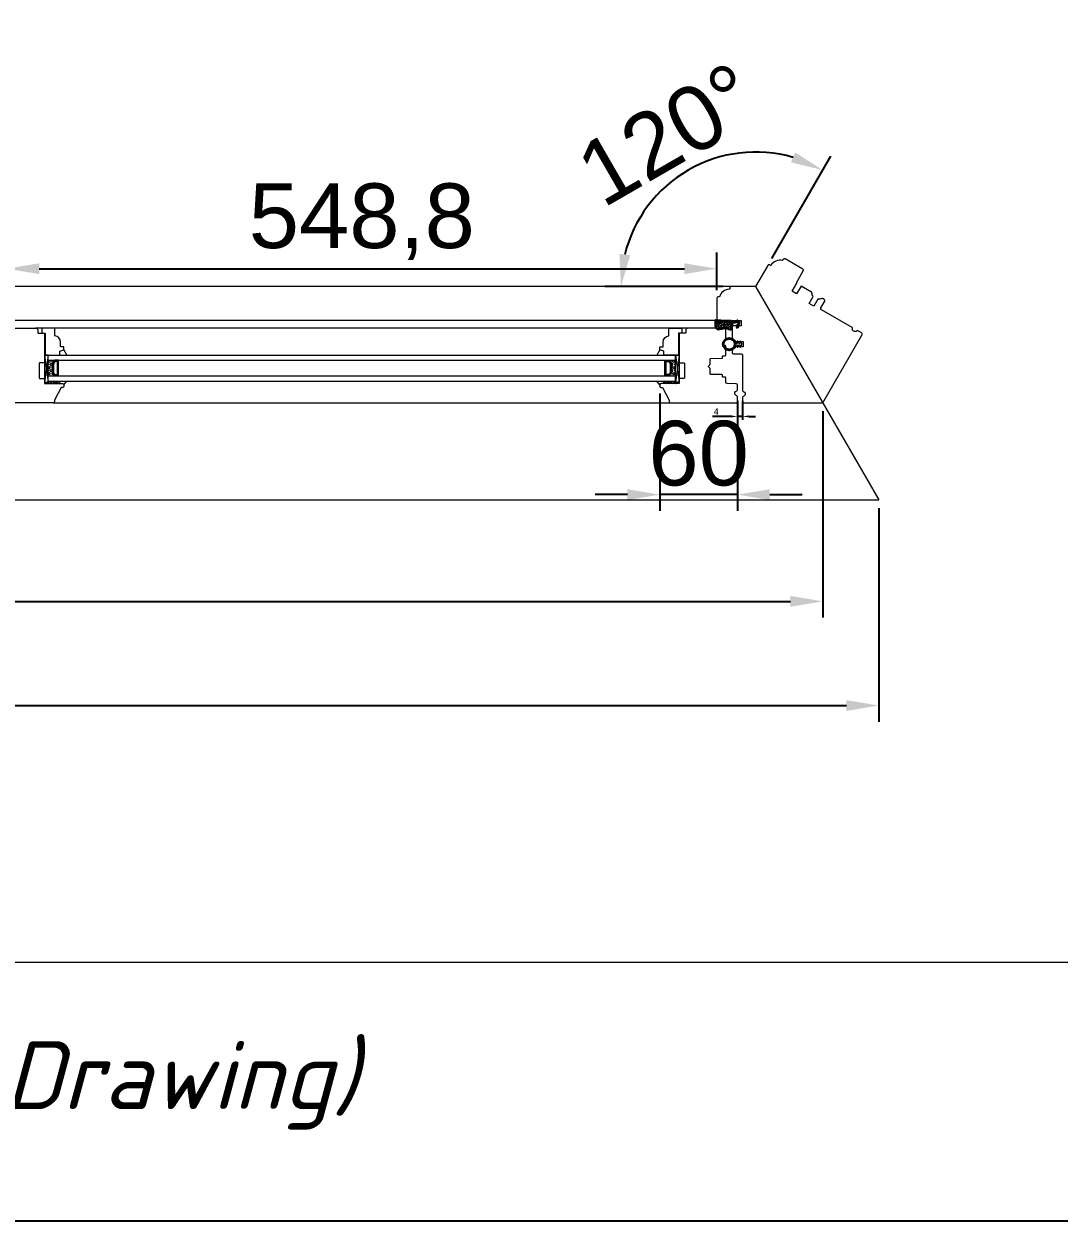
# Model space of a CAD drawing. Header units: millimetres. Extents: x 0 to 182016, y 11 to 3710.
# Drawn here: x 51668 to 52469, y 11 to 937 of the extents above; entities that cross this region are included whole.
import ezdxf

# ---------------------------------------------------------------- set-up
doc = ezdxf.new("R2010")
doc.units = ezdxf.units.MM
for name, color, linetype, lineweight in [('Matmenys', 10, 'Continuous', 20), ('OTHER', 251, 'Continuous', 13), ('Stakta', 7, 'Continuous', 25), ('Testinės profilio linijos', 7, 'Continuous', 5)]:
    doc.layers.add(name, color=color, linetype=linetype, lineweight=lineweight)
doc.layers.add('Stiklo paketas', color=7, linetype='Continuous')
doc.styles.add('ROMANS', font='stylu.ttf', dxfattribs={"oblique": 15})
doc.styles.get("Standard").update_dxf_attribs({"font": 'arial.ttf'})
doc.dimstyles.new('2', dxfattribs={"dimscale": 2, "dimtxt": 2.5, "dimasz": 2.5, "dimexe": 1.25, "dimexo": 0.625, "dimtad": 1, "dimtxsty": 'Standard', "dimcen": 2.5, "dimadec": 0, "dimazin": 0, "dimtfac": 1, "dimtmove": 0, "dimatfit": 3, "dimfxl": 1, "dimarcsym": 0})
doc.dimstyles.new('Padidinti matmenys', dxfattribs={"dimscale": 10, "dimtxt": 5, "dimasz": 2.5, "dimexe": 1.25, "dimexo": 0.625, "dimtad": 1, "dimdec": 1, "dimtxsty": 'Standard', "dimcen": 2.5, "dimadec": 0, "dimazin": 0, "dimtfac": 1, "dimtdec": 1, "dimtmove": 0, "dimatfit": 3, "dimfxl": 1, "dimarcsym": 0})

# ---------------------------------------------------------------- blocks, each defined once
blk = doc.blocks.new('*D1643')
at = {"color": 0, "lineweight": -2, "transparency": 16777216}
for p, q in [((49726, 637.36), (49726, 477.68)), ((52285.98, 637.36), (52285.98, 477.68)), ((49751, 490.18), (52260.98, 490.18))]:
    blk.add_line(p, q, dxfattribs=at)
at = {"color": 0, "transparency": 16777216}
for points in [[(49751, 494.35), (49751, 486.02), (49726, 490.18)], [(52260.98, 494.35), (52260.98, 486.02), (52285.98, 490.18)]]:
    blk.add_solid(points, dxfattribs=at)
at = {"layer": 'Defpoints', "color": 0, "transparency": 16777216}
for p in [(49726, 643.61), (52285.98, 643.61), (52285.98, 490.18)]:
    blk.add_point(p, dxfattribs=at)
at = {"color": 0, "lineweight": 5, "transparency": 16777216, "insert": (51005.99, 521.96), "char_height": 50, "attachment_point": 5}
blk.add_mtext('2560', dxfattribs=at)
blk = doc.blocks.new('*D1647')
at = {"color": 0, "lineweight": -2, "transparency": 16777216}
for p, q in [((49682.7, 562.36), (49682.7, 397.12)), ((52329.28, 562.36), (52329.28, 397.12)), ((49707.7, 409.62), (52304.28, 409.62))]:
    blk.add_line(p, q, dxfattribs=at)
at = {"color": 0, "transparency": 16777216}
for points in [[(49707.7, 413.78), (49707.7, 405.45), (49682.7, 409.62)], [(52304.28, 413.78), (52304.28, 405.45), (52329.28, 409.62)]]:
    blk.add_solid(points, dxfattribs=at)
at = {"layer": 'Defpoints', "color": 0, "transparency": 16777216}
for p in [(49682.7, 568.61), (52329.28, 568.61), (52329.28, 409.62)]:
    blk.add_point(p, dxfattribs=at)
at = {"color": 0, "lineweight": 5, "transparency": 16777216, "insert": (51005.99, 445.91), "char_height": 50, "attachment_point": 5}
blk.add_mtext('2646,6', dxfattribs=at)
blk = doc.blocks.new('*D1654')
at = {"color": 0, "lineweight": -2, "transparency": 16777216}
for p, q in [((51655.25, 730.85), (51655.25, 759.98)), ((52204.02, 730.85), (52204.02, 759.98)), ((51680.25, 747.48), (52179.02, 747.48))]:
    blk.add_line(p, q, dxfattribs=at)
at = {"color": 0, "transparency": 16777216}
for points in [[(51680.25, 751.65), (51680.25, 743.31), (51655.25, 747.48)], [(52179.02, 751.65), (52179.02, 743.31), (52204.02, 747.48)]]:
    blk.add_solid(points, dxfattribs=at)
at = {"layer": 'Defpoints', "color": 0, "transparency": 16777216}
for p in [(52204.02, 747.48), (51655.25, 724.6), (52204.02, 724.6)]:
    blk.add_point(p, dxfattribs=at)
at = {"color": 0, "lineweight": 5, "transparency": 16777216, "insert": (51929.63, 783.78), "char_height": 50, "attachment_point": 5}
blk.add_mtext('548,8', dxfattribs=at)
blk = doc.blocks.new('*D1655')
at = {"color": 0, "lineweight": -2, "transparency": 16777216}
for p, q in [((52160.02, 650.86), (52160.02, 560.22)), ((52220.02, 640.61), (52220.02, 560.22)), ((52135.02, 572.72), (52110.02, 572.72)), ((52220.02, 572.72), (52160.02, 572.72)), ((52245.02, 572.72), (52270.02, 572.72))]:
    blk.add_line(p, q, dxfattribs=at)
at = {"color": 0, "transparency": 16777216}
for points in [[(52135.02, 576.89), (52135.02, 568.56), (52160.02, 572.72)], [(52245.02, 576.89), (52245.02, 568.56), (52220.02, 572.72)]]:
    blk.add_solid(points, dxfattribs=at)
at = {"layer": 'Defpoints', "color": 0, "transparency": 16777216}
for p in [(52160.02, 657.11), (52220.02, 646.86), (52160.02, 572.72)]:
    blk.add_point(p, dxfattribs=at)
at = {"color": 0, "lineweight": 5, "transparency": 16777216, "insert": (52190.02, 604.5), "char_height": 50, "attachment_point": 5}
blk.add_mtext('60', dxfattribs=at)
blk = doc.blocks.new('*D1656')
at = {"layer": 'Defpoints', "color": 0, "transparency": 16777216}
for p in [(52220.02, 646.61), (52224.02, 646.61), (52220.02, 633.21)]:
    blk.add_point(p, dxfattribs=at)
at = {"layer": 'Matmenys', "color": 0, "lineweight": -2, "transparency": 16777216}
for p, q in [((52220.02, 645.36), (52220.02, 630.71)), ((52224.02, 645.36), (52224.02, 630.71)), ((52215.02, 633.21), (52200.62, 633.21)), ((52224.02, 633.21), (52220.02, 633.21)), ((52229.02, 633.21), (52234.02, 633.21))]:
    blk.add_line(p, q, dxfattribs=at)
at = {"layer": 'Matmenys', "color": 0, "transparency": 16777216}
for points in [[(52215.02, 634.05), (52215.02, 632.38), (52220.02, 633.21)], [(52229.02, 634.05), (52229.02, 632.38), (52224.02, 633.21)]]:
    blk.add_solid(points, dxfattribs=at)
at = {"layer": 'Matmenys', "color": 0, "lineweight": 5, "transparency": 16777216, "insert": (52203.6, 636.96), "char_height": 5, "attachment_point": 5}
blk.add_mtext('4', dxfattribs=at)
blk = doc.blocks.new('*D2066')
at = {"color": 0, "lineweight": -2, "ltscale": 0.1, "transparency": 16777216}
for p, q in [((52246.64, 755.47), (52292.3, 834.56)), ((52208.77, 733.61), (52117.45, 733.61))]:
    blk.add_line(p, q, dxfattribs=at)
blk.add_arc((52234.02, 733.61), 104.07, 73.79705, 166.20295, dxfattribs=at)
at = {"color": 0, "ltscale": 0.1, "transparency": 16777216}
for points in [[(52264.69, 837.38), (52261.42, 829.71), (52286.05, 823.73)], [(52137.09, 757.93), (52128.81, 758.93), (52129.95, 733.61)]]:
    blk.add_solid(points, dxfattribs=at)
at = {"layer": 'Defpoints', "color": 0, "ltscale": 0.1, "transparency": 16777216}
for p in [(52215.94, 836.1), (52243.52, 750.06), (52215.02, 733.61), (52234.02, 733.61), (52234.02, 733.61)]:
    blk.add_point(p, dxfattribs=at)
at = {"color": 0, "ltscale": 0.1, "transparency": 16777216, "insert": (52166.09, 851.26), "char_height": 50, "attachment_point": 5, "rotation": 30}
blk.add_mtext('120°', dxfattribs=at)

msp = doc.modelspace()

# ---------------------------------------------------------------- hatches: boundary and pattern name
at = {"lineweight": 0}
h = msp.add_hatch(dxfattribs=at)
h.set_pattern_fill('HEX', color=256, scale=0.25, angle=90, style=0)
h.set_pattern_definition([(90, (33497.2379, -12242.8024), (1.374815, -4e-16), [0.79375, -1.5875]), (330, (33497.2379, -12242.8024), (-0.6874075, -1.190624716), [0.79375, -1.5875]), (30, (33497.2379, -12242.0086), (0.6874075, -1.190624716), [0.79375, -1.5875])])
h.paths.add_polyline_path([(51687.2524988, 664.6059121), (51692.2524988, 664.6059121), (51690.2524988, 666.6059121), (51690.2524988, 674.6059121), (51692.2524988, 676.6059121), (51687.2524988, 676.6066212)])
h = msp.add_hatch(dxfattribs=at)
h.set_pattern_fill('JIS_WOOD', color=256, angle=90, style=0)
h.set_pattern_definition([(45, (33497.2379, -12242.8024), (0.5, -0.5), [])])
h.paths.add_polyline_path([(51690.2524988, 674.6059121), (51690.2524988, 666.6059121), (51692.2524988, 664.6059121), (51695.2524988, 664.6059121), (51695.2702322, 676.6424947), (51692.2524988, 676.6059121)])
h.paths.add_polyline_path([(51691.2524988, 667.0201257), (51691.2524988, 674.1916986), (51692.6667124, 675.6059121), (51694.2524988, 675.6059121), (51694.2524988, 665.6059121), (51692.6667124, 665.6059121)], flags=16)
h = msp.add_hatch(dxfattribs=at)
h.set_pattern_fill('JIS_WOOD', color=256, angle=90, style=0)
h.set_pattern_definition([(45, (30779.39624, -12242.8024), (0.5, -0.5), [])])
h.paths.add_polyline_path([(52169.0163956, 674.6059121), (52169.0163956, 666.6059121), (52167.0163956, 664.6059121), (52164.0163956, 664.6059121), (52163.9986622, 676.6424947), (52167.0163956, 676.6059121)])
h.paths.add_polyline_path([(52168.0163956, 667.0201257), (52168.0163956, 674.1916986), (52166.602182, 675.6059121), (52165.0163956, 675.6059121), (52165.0163956, 665.6059121), (52166.602182, 665.6059121)], flags=16)
h = msp.add_hatch(dxfattribs=at)
h.set_pattern_fill('HEX', color=256, scale=0.25, angle=90, style=0)
h.set_pattern_definition([(90, (30779.3962, -12242.8024), (1.374815, -4e-16), [0.79375, -1.5875]), (330, (30779.3962, -12242.8024), (-0.6874075, -1.190624716), [0.79375, -1.5875]), (30, (30779.3962, -12242.0086), (0.6874075, -1.190624716), [0.79375, -1.5875])])
h.paths.add_polyline_path([(52172.0163956, 664.6059121), (52167.0163956, 664.6059121), (52169.0163956, 666.6059121), (52169.0163956, 674.6059121), (52167.0163956, 676.6059121), (52172.0163956, 676.6066212)])
at = {"lineweight": 0, "ltscale": 0.5}
h = msp.add_hatch(dxfattribs=at)
h.set_pattern_fill('ANSI37', color=256, scale=0.5, angle=90, style=0)
h.set_pattern_definition([(135, (51841.009, 658.6066), (-1.122532, -1.122532), []), (225, (51841.009, 658.6066), (1.122532, -1.122532), [])])
h.paths.add_polyline_path([(51696.2524988, 660.6066212), (51687.2524988, 660.6066212), (51687.2524988, 658.6066212), (51696.2524988, 658.6066212)])
h = msp.add_hatch(dxfattribs=at)
h.set_pattern_fill('ANSI37', color=256, scale=0.5, angle=90, style=0)
h.set_pattern_definition([(135, (49123.1673, 658.6066), (-1.122532, -1.122532), []), (225, (49123.1673, 658.6066), (1.122532, -1.122532), [])])
h.paths.add_polyline_path([(52163.0163956, 660.6066212), (52172.0163956, 660.6066212), (52172.0163956, 658.6066212), (52163.0163956, 658.6066212)])
at = {"layer": 'Matmenys'}
h = msp.add_hatch(dxfattribs=at)
h.set_pattern_fill('ANSI37', color=252, scale=0.5, angle=-93.5893456117, style=0)
h.set_pattern_definition([(311.4106544, (45997.1301, -271486.5799), (1.190606082, 1.0500540025), []), (41.4106544, (45997.1301, -271486.5799), (-1.0500540025, 1.190606082), [])])
edge = h.paths.add_edge_path()
edge.add_arc((52205.9305474, 706.726351), 0.1, 86.4106543883, 176.4106543883)
edge.add_line((52205.8307436, 706.7326115), (52205.7336604, 705.1849258))
edge.add_arc((52205.4841508, 705.200577), 0.25, 176.4106543883, 356.4106543883, ccw=False)
edge.add_line((52205.2346412, 705.2162282), (52205.3630268, 707.2629332))
edge.add_arc((52205.4628307, 707.2566727), 0.1, 86.410654381, 176.4106543883, ccw=False)
edge.add_line((52205.4690912, 707.3564765), (52205.4738361, 707.4321195))
edge.add_line((52205.4738361, 707.4321195), (52203.4920352, 707.5564339))
edge.add_spline(control_points=[(52203.4920352, 707.5564339), (52203.4128767, 707.5446315), (52203.3428851, 707.533456), (52203.2591343, 707.5116621), (52203.23557, 707.5022763), (52203.2116869, 707.4895814), (52203.2036273, 707.4833321), (52203.1791395, 707.4577433), (52203.1602466, 707.4285063), (52203.1265433, 707.3241865), (52203.1134213, 707.2512543), (52203.0937192, 706.9982713), (52203.1042175, 706.7844372), (52203.1235457, 706.3419587), (52203.128021, 706.1226299), (52203.1290972, 705.702739), (52203.1260652, 705.4996528), (52203.1133548, 704.9094455), (52203.1001783, 704.5413954), (52203.10044, 703.7882139), (52203.1189364, 703.4114641), (52203.2221227, 702.8183596), (52203.2820167, 702.5907887), (52203.4350524, 702.1936875), (52203.5178018, 702.0218998), (52203.7218019, 701.6807321), (52203.8419167, 701.5145294), (52204.1093618, 701.2233697), (52204.2570355, 701.0997897), (52204.5382201, 700.9400709), (52204.6735163, 700.892517), (52204.9748151, 700.832912), (52205.1384151, 700.8222087), (52205.7230119, 700.8359526), (52206.1869275, 700.9307068), (52207.0794236, 701.1024491), (52207.5065039, 701.1861437), (52208.5848525, 701.39733), (52209.2429031, 701.531064), (52210.236005, 701.65599), (52210.5396061, 701.6864839), (52211.1616498, 701.7108193), (52211.4775538, 701.7032786), (52212.026762, 701.6183943), (52212.2628455, 701.5570556), (52212.6634969, 701.3845953), (52212.8221294, 701.2897468), (52213.1207882, 701.1054785), (52213.2622454, 701.0156209), (52213.5640283, 700.8595379), (52213.729081, 700.7895677), (52214.0942027, 700.6698365), (52214.2951528, 700.626834), (52214.6345695, 700.6029353), (52214.7765549, 700.6161411), (52214.9717756, 700.6761803), (52215.0371034, 700.7129205), (52215.1638268, 700.8214696), (52215.2230046, 700.8935358), (52215.3800822, 701.1576234), (52215.4615818, 701.3987316), (52215.5781991, 701.9491426), (52215.6147306, 702.2573377), (52215.6680021, 702.8535555), (52215.6872246, 703.1411065), (52215.730584, 703.6715964), (52215.7527202, 703.9198548), (52215.7889346, 704.3246571), (52215.803021, 704.4820605), (52215.8311431, 704.8059928), (52215.8461791, 704.9843101), (52215.9144641, 705.2871771), (52215.9500992, 705.4049991), (52216.0456959, 705.6174779), (52216.0988428, 705.7113927), (52216.2174836, 705.8565865), (52216.2731058, 705.9116046), (52216.396873, 706.0006966), (52216.4605001, 706.033576), (52216.5793641, 706.0817441), (52216.6364412, 706.0986254), (52216.7370216, 706.1245693), (52216.7814171, 706.1342869), (52216.8224134, 706.1433228)], knot_values=[0, 0, 0, 0, 0.2245066002, 0.2245066002, 0.377043448, 0.377043448, 0.5295802957, 0.5295802957, 0.8082977366, 0.8082977366, 1.0870151774, 1.0870151774, 1.6244414062, 1.6244414062, 2.161867635, 2.161867635, 2.6992938638, 2.6992938638, 3.7741463214, 3.7741463214, 5.0334406395, 5.0334406395, 5.8656302806, 5.8656302806, 6.5060139406, 6.5060139406, 7.1463976006, 7.1463976006, 7.7996240151, 7.7996240151, 8.3563201169, 8.3563201169, 8.9130162187, 8.9130162187, 10.239934143, 10.239934143, 11.5668520673, 11.5668520673, 13.5970761059, 13.5970761059, 14.4582175179, 14.4582175179, 15.3193589298, 15.3193589298, 15.9856015553, 15.9856015553, 16.5061017172, 16.5061017172, 17.0266018791, 17.0266018791, 17.547102041, 17.547102041, 18.1672448488, 18.1672448488, 18.7176261004, 18.7176261004, 19.1465766047, 19.1465766047, 19.5755271091, 19.5755271091, 20.3898249977, 20.3898249977, 21.2041228863, 21.2041228863, 21.9655448497, 21.9655448497, 22.7269668131, 22.7269668131, 23.2229068178, 23.2229068178, 23.7188468224, 23.7188468224, 24.0184411081, 24.0184411081, 24.2549295987, 24.2549295987, 24.4119994701, 24.4119994701, 24.5501072405, 24.5501072405, 24.6882150108, 24.6882150108, 24.8099116426, 24.8099116426, 24.8099116426, 24.8099116426], degree=3, periodic=0)
edge.add_line((52216.8224134, 706.1433228), (52205.9368079, 706.8261549))

# ---------------------------------------------------------------- linework, layer by layer
at = {"lineweight": 5}
for p in [(52234.0163956, 733.6066212), (49682.698014, 568.6066212)]:
    msp.add_line(p, (52329.27919, 568.6066212), dxfattribs=at)
at = {"color": 1}
for p, q in [((52203.447795, 707.853154), (52218.7726104, 706.8918593)), ((52203.4920352, 707.5564339), (52218.72698, 706.6007766)), ((52216.8869862, 705.8503546), (52218.6474375, 705.7399251))]:
    msp.add_line(p, q, dxfattribs=at)
for p, q in [((52205.3630268, 707.2629332), (52205.2346412, 705.2162282)), ((52205.4690912, 707.3564765), (52205.4738361, 707.4321195)), ((52220.7273551, 706.3993565), (52205.4690912, 707.3564765)), ((52205.8307436, 706.7326115), (52205.7336604, 705.1849258)), ((52220.770573, 705.8956628), (52205.9368079, 706.8261549)), ((52220.0457022, 704.957527), (52219.3172369, 701.7375205)), ((52220.4242825, 707.420201), (52219.6766418, 707.467099)), ((52219.6766418, 707.467099), (52220.7273551, 706.3993565)), ((52220.5333781, 704.8471996), (52220.0457022, 704.957527)), ((52221.2760354, 705.8639561), (52220.2925889, 701.5168657)), ((52220.4242825, 707.420201), (52221.4546238, 706.3537364)), ((52220.770573, 705.8956628), (52220.5333781, 704.8471996)), ((52221.4233213, 705.8547172), (52221.2760354, 705.8639561)), ((52221.4546238, 706.3537364), (52221.4233213, 705.8547172)), ((52220.2925889, 701.5168657), (52219.3172369, 701.7375205))]:
    msp.add_line(p, q)
at = {"lineweight": 0}
for p, q in [((51687.2524988, 680.6059121), (51684.2524988, 659.6059121)), ((51684.2524988, 680.6059121), (51687.2524988, 659.6059121)), ((51699.2524988, 684.6066212), (51701.5391639, 680.6066212)), ((52160.0163956, 684.6066212), (52157.7297305, 680.6066212)), ((52172.0163956, 680.6059121), (52175.0163956, 659.6059121)), ((52175.0163956, 680.6059121), (52172.0163956, 659.6059121)), ((51687.2524988, 658.6066212), (51687.2524988, 661.6066212)), ((51696.2524988, 658.6066212), (51696.2524988, 660.6066212)), ((51699.2524988, 657.6066212), (51701.5391639, 660.6066212)), ((52160.0163956, 657.6066212), (52157.7297305, 660.6066212)), ((52163.0163956, 658.6066212), (52163.0163956, 660.6066212)), ((52172.0163956, 658.6066212), (52172.0163956, 661.6066212)), ((53575.0454685, 210.9357406), (49874.5851841, 210.9357406))]:
    msp.add_line(p, q, dxfattribs=at)
msp.add_lwpolyline([(53575.0454685, 3710.4502728), (53575.0454685, 10.9108603), (48075.7301256, 10.9108603), (48075.7301256, 3710.4502728)], close=True)
for points in [[(51692.2524988, 695.6066212), (51692.2524988, 701.6066212), (51683.2524988, 701.6066212, 0.4142135624), (51682.2524988, 700.6066212), (51682.2524988, 697.6066212), (51684.7524988, 697.6066212), (51684.7524988, 680.6066212), (51696.2524988, 680.6066212), (51696.2524988, 683.6066212), (51699.2524988, 684.6066212), (51699.2524988, 687.1066212), (51696.7524988, 687.1066212), (51696.7524988, 690.631684, 0.3851703882), (51692.2524988, 695.6066212)], [(52167.0163956, 695.6066212), (52167.0163956, 701.6066212), (52176.0163956, 701.6066212, -0.4142135624), (52177.0163956, 700.6066212), (52177.0163956, 697.6066212), (52174.5163956, 697.6066212), (52174.5163956, 680.6066212), (52163.0163956, 680.6066212), (52163.0163956, 683.6066212), (52160.0163956, 684.6066212), (52160.0163956, 687.1066212), (52162.5163956, 687.1066212), (52162.5163956, 690.631684, -0.3851703882), (52167.0163956, 695.6066212)]]:
    msp.add_lwpolyline(points, format="xyb", dxfattribs=at)
for points in [[(51684.2524988, 680.6059121), (51684.2524988, 659.6059121), (51687.2524988, 659.6059121), (51687.2524988, 680.6059121)], [(51690.2524988, 674.6059121), (51690.2524988, 666.6059121), (51692.2524988, 664.6059121), (51695.2524988, 664.6059121), (51695.2524988, 676.6059121), (51692.2524988, 676.6059121)], [(52169.0163956, 674.6059121), (52169.0163956, 666.6059121), (52167.0163956, 664.6059121), (52164.0163956, 664.6059121), (52164.0163956, 676.6059121), (52167.0163956, 676.6059121)], [(52175.0163956, 680.6059121), (52175.0163956, 659.6059121), (52172.0163956, 659.6059121), (52172.0163956, 680.6059121)], [(51691.2524988, 674.1916986), (51691.2524988, 667.0201257), (51692.6667124, 665.6059121), (51694.2524988, 665.6059121), (51694.2524988, 675.6059121), (51692.6667124, 675.6059121)], [(52168.0163956, 674.1916986), (52168.0163956, 667.0201257), (52166.602182, 665.6059121), (52165.0163956, 665.6059121), (52165.0163956, 675.6059121), (52166.602182, 675.6059121)]]:
    msp.add_lwpolyline(points, close=True, dxfattribs=at)
at = {"color": 18, "linetype": 'ByBlock', "true_color": 0x000000}
for radius in [4.85, 4.25]:
    msp.add_circle((52213.6238814, 689.1055557), radius, dxfattribs=at)
for centre, radius, start, end in [((52205.4841508, 705.200577), 0.25, 176.4106543908, 356.4106543908), ((52205.4628307, 707.2566727), 0.1, 86.4106543875, 176.4106543908), ((52205.9305474, 706.726351), 0.1, 86.4106543875, 176.4106543908)]:
    msp.add_arc(centre, radius, start, end)
at = {"color": 1}
msp.add_spline([(52203.447795, 707.853154), (52203.0862946, 707.7626572), (52202.8167537, 706.4887987), (52203.3051431, 701.7964257), (52204.3483409, 700.7064195), (52206.5118127, 700.6878031), (52208.2098525, 701.018177), (52210.3752934, 701.3650933), (52212.4120151, 701.1656646), (52213.2402598, 700.6894956), (52215.0948, 700.4092322), (52215.9872459, 703.1214108), (52216.1144134, 704.6002864), (52216.2323848, 705.2875542), (52216.5345904, 705.7294396), (52216.8869862, 705.8503546)], degree=3, dxfattribs=at)
msp.add_open_spline([(52203.4920352, 707.5564339), (52203.4128767, 707.5446315), (52203.3428851, 707.533456), (52203.2591343, 707.5116621), (52203.23557, 707.5022763), (52203.2116869, 707.4895814), (52203.2036273, 707.4833321), (52203.1791395, 707.4577433), (52203.1602466, 707.4285063), (52203.1265433, 707.3241865), (52203.1134213, 707.2512543), (52203.0937192, 706.9982713), (52203.1042175, 706.7844372), (52203.1235457, 706.3419587), (52203.128021, 706.1226299), (52203.1290972, 705.702739), (52203.1260652, 705.4996528), (52203.1133548, 704.9094455), (52203.1001783, 704.5413954), (52203.10044, 703.7882139), (52203.1189364, 703.4114641), (52203.2221227, 702.8183596), (52203.2820167, 702.5907887), (52203.4350524, 702.1936875), (52203.5178018, 702.0218998), (52203.7218019, 701.6807321), (52203.8419167, 701.5145294), (52204.1093618, 701.2233697), (52204.2570355, 701.0997897), (52204.5382201, 700.9400709), (52204.6735163, 700.892517), (52204.9748151, 700.832912), (52205.1384151, 700.8222087), (52205.7230119, 700.8359526), (52206.1869275, 700.9307068), (52207.0794236, 701.1024491), (52207.5065039, 701.1861437), (52208.5848525, 701.39733), (52209.2429031, 701.531064), (52210.236005, 701.65599), (52210.5396061, 701.6864839), (52211.1616498, 701.7108193), (52211.4775538, 701.7032786), (52212.026762, 701.6183943), (52212.2628455, 701.5570556), (52212.6634969, 701.3845953), (52212.8221294, 701.2897468), (52213.1207882, 701.1054785), (52213.2622454, 701.0156209), (52213.5640283, 700.8595379), (52213.729081, 700.7895677), (52214.0942027, 700.6698365), (52214.2951528, 700.626834), (52214.6345695, 700.6029353), (52214.7765549, 700.6161411), (52214.9717756, 700.6761803), (52215.0371034, 700.7129205), (52215.1638268, 700.8214696), (52215.2230046, 700.8935358), (52215.3800822, 701.1576234), (52215.4615818, 701.3987316), (52215.5781991, 701.9491426), (52215.6147306, 702.2573377), (52215.6680021, 702.8535555), (52215.6872246, 703.1411065), (52215.730584, 703.6715964), (52215.7527202, 703.9198548), (52215.7889346, 704.3246571), (52215.803021, 704.4820605), (52215.8311431, 704.8059928), (52215.8461791, 704.9843101), (52215.9144641, 705.2871771), (52215.9500992, 705.4049991), (52216.0456959, 705.6174779), (52216.0988428, 705.7113927), (52216.2174836, 705.8565865), (52216.2731058, 705.9116046), (52216.396873, 706.0006966), (52216.4605001, 706.033576), (52216.5793641, 706.0817441), (52216.6364412, 706.0986254), (52216.7370216, 706.1245693), (52216.7814171, 706.1342869), (52216.8224134, 706.1433228)], degree=3, knots=[0, 0, 0, 0, 0.2245066002, 0.2245066002, 0.377043448, 0.377043448, 0.5295802957, 0.5295802957, 0.8082977366, 0.8082977366, 1.0870151774, 1.0870151774, 1.6244414062, 1.6244414062, 2.161867635, 2.161867635, 2.6992938638, 2.6992938638, 3.7741463214, 3.7741463214, 5.0334406395, 5.0334406395, 5.8656302806, 5.8656302806, 6.5060139406, 6.5060139406, 7.1463976006, 7.1463976006, 7.7996240151, 7.7996240151, 8.3563201169, 8.3563201169, 8.9130162187, 8.9130162187, 10.239934143, 10.239934143, 11.5668520673, 11.5668520673, 13.5970761059, 13.5970761059, 14.4582175179, 14.4582175179, 15.3193589298, 15.3193589298, 15.9856015553, 15.9856015553, 16.5061017172, 16.5061017172, 17.0266018791, 17.0266018791, 17.547102041, 17.547102041, 18.1672448488, 18.1672448488, 18.7176261004, 18.7176261004, 19.1465766047, 19.1465766047, 19.5755271091, 19.5755271091, 20.3898249977, 20.3898249977, 21.2041228863, 21.2041228863, 21.9655448497, 21.9655448497, 22.7269668131, 22.7269668131, 23.2229068178, 23.2229068178, 23.7188468224, 23.7188468224, 24.0184411081, 24.0184411081, 24.2549295987, 24.2549295987, 24.4119994701, 24.4119994701, 24.5501072405, 24.5501072405, 24.6882150108, 24.6882150108, 24.8099116426, 24.8099116426, 24.8099116426, 24.8099116426], dxfattribs=at)
at = {"layer": 'OTHER'}
msp.add_lwpolyline([(52218.4270913, 688.4955295), (52219.8430001, 688.4955295), (52219.8430001, 686.8502481), (52220.3686823, 686.8502481), (52221.1120232, 688.4955295), (52221.9046429, 688.4955295), (52221.9046429, 686.8502481), (52222.1235337, 686.8502481), (52223.6264149, 689.1055557), (52222.1235337, 691.3608632), (52221.9046429, 691.3608632), (52221.9046429, 689.7155818), (52221.1120232, 689.7155818), (52220.3686823, 691.3608632), (52219.8430001, 691.3608632), (52219.8430001, 689.7155818), (52218.4270913, 689.7155818)], dxfattribs=at)
at = {"layer": 'Stakta', "color": 18, "lineweight": 5, "true_color": 0x000000}
for points in [[(52285.9779198, 643.6066212), (52316.2086819, 695.9678371, 0.4142135624), (52315.6596438, 698.0168752), (52313.0178244, 699.5421304, 0.3563939587), (52312.3935604, 699.4406692, -0.8164965809), (52308.9994478, 701.400261, 0.3563939587), (52308.7751837, 701.9916201), (52284.9082173, 715.7712196, -0.4116598905), (52284.5378616, 717.1296686), (52287.5011101, 722.3671926, 0.4116598905), (52287.1307544, 723.7256415), (52285.7161874, 724.5423422, 0.2720281141), (52285.2096317, 724.5384904, -0.164173551), (52282.0848373, 723.8614734), (52279.0374996, 718.5833298), (52275.573398, 720.5833298), (52278.6207357, 725.8614734, -0.164173551), (52277.6446524, 728.9061332, 0.2720281141), (52277.3947103, 729.3467492), (52269.2569653, 734.0450785), (52265.7569653, 727.9829006), (52262.2928637, 729.9829006), (52265.9315851, 736.285351, -0.2023892741), (52266.0212011, 737.0578718), (52270.9542188, 745.7769511, 0.4116598905), (52270.5838631, 747.1354001), (52256.8182149, 755.0830008, 0.4116598905), (52255.4565857, 754.7245138), (52255.0545705, 754.0420274, -0.3199404334), (52254.7364443, 753.9002764, 0.3090857966), (52245.8989886, 750.1699206, -0.4001549105), (52245.4967159, 750.0724659), (52244.882421, 750.4271293, 0.4142135624), (52243.5163956, 750.0611039), (52234.0163956, 733.6066212), (52215.0163956, 733.6066212, 0.4142135624), (52214.0163956, 732.6066212), (52214.0163956, 731.8972945, -0.4001549105), (52213.730861, 731.5976435, 0.3090857966), (52206.0815503, 725.8093602, -0.3199404334), (52205.7997272, 725.6047303), (52205.007669, 725.5978182, 0.4116598905), (52204.0163956, 724.5978562), (52204.0163956, 708.7026548, 0.4116598905), (52205.007669, 707.7026929), (52215.0251221, 707.6152719, -0.2023892741), (52215.7389527, 707.3066212), (52223.0163956, 707.3066212), (52223.0163956, 703.3066212), (52216.0163956, 703.3066212), (52216.0163956, 693.9099627, 0.2720281141), (52216.2730091, 693.4731984, -0.164173551), (52218.4217203, 691.1055557), (52224.5163956, 691.1055557), (52224.5163956, 687.1055557), (52218.4217203, 687.1055557, -0.164173551), (52216.2730091, 684.7379129, 0.2720281141), (52216.0163956, 684.3011486), (52216.0163956, 682.6677473, 0.4116598905), (52217.007669, 681.6677854), (52223.0251221, 681.6152719, -0.4116598905), (52224.0163956, 680.61531), (52224.0163956, 653.0561109, 0.3563939587), (52224.4163956, 652.566213, -0.8164965809), (52224.4163956, 648.6470294, 0.3563939587), (52224.0163956, 648.1571314), (52224.0163956, 645.1066212, 0.4142135624), (52225.5163956, 643.6066212)], [(52208.5163956, 663.9963278), (52208.5163956, 665.0494494, 0.4091108014), (52208.0251218, 665.5493733), (52199.3111599, 665.7014761, -0.4091108014), (52199.0163956, 666.0014304), (52199.0163956, 670.0252503, 0.1989123674), (52198.869949, 670.3788037), (52197.6042635, 671.6444892, -0.4142135624), (52197.6042635, 672.0687532), (52198.869949, 673.3344386, 0.1989123674), (52199.0163956, 673.687992), (52199.0163956, 677.711812, -0.4091108014), (52199.3111599, 678.0117663), (52208.0251218, 678.1638691, 0.4091108014), (52208.5163956, 678.6637929), (52208.5163956, 679.7169146, -0.4040262259), (52208.8059257, 680.0167318), (52210.5338453, 680.0770721, 0.4040262258), (52211.0163956, 680.5767675), (52211.0163956, 687.6571314, 0.3563939587), (52210.6163956, 688.1470294, -0.8164965809), (52210.6163956, 692.066213, 0.3563939587), (52211.0163956, 692.5561109), (52211.0163956, 700.6066212, 0.4142135624), (52210.0163956, 701.6066212), (52182.0163956, 701.6066212, 0.4142135624), (52180.0163956, 699.6066212), (52180.0163956, 697.9040145, -0.4116598905), (52179.7190135, 697.604026), (52175.5120323, 697.5673122, 0.4116598905), (52175.0163956, 697.0673312), (52175.0163956, 675.1371843, 0.4116598905), (52175.5120323, 674.6372033), (52178.7190135, 674.6092164, -0.4116598905), (52179.0163956, 674.3092278), (52179.0163956, 662.9040145, -0.4116598905), (52178.7190135, 662.604026), (52175.5120323, 662.5760391, 0.4116598905), (52175.0163956, 662.0760581), (52175.0163956, 658.6066212), (52161.0163956, 658.6066212, 0.4142135624), (52160.0163956, 657.6066212), (52160.0163956, 656.6153861, 0.4116598905), (52161.007669, 655.6154242), (52162.0163956, 655.6066212), (52167.2749637, 645.716693, -0.1227845609), (52167.3334899, 645.4819572), (52167.3334899, 644.6066212, 0.4142135624), (52168.3334899, 643.6066212), (52219.0163956, 643.6066212, 0.4142135624), (52220.0163956, 644.6066212), (52220.0163956, 648.6571314, 0.3563939587), (52219.6163956, 649.1470294, -0.8164965809), (52219.6163956, 653.066213, 0.3563939587), (52220.0163956, 653.5561109), (52220.0163956, 657.5367682, 0.4116598905), (52219.0251221, 658.5367301), (52212.007669, 658.5979705, -0.4116598905), (52211.0163956, 659.5979324), (52211.0163956, 663.1364578, 0.4040361542), (52210.5338453, 663.6361703), (52208.8059257, 663.6965106, -0.4040262258)]]:
    msp.add_lwpolyline(points, format="xyb", close=True, dxfattribs=at)
msp.add_lwpolyline([(51651.5929153, 701.6066212), (51677.2524988, 701.6066212, -0.4142135624), (51679.2524988, 699.6066212), (51679.2524988, 697.9040145, 0.4116598905), (51679.5498809, 697.604026), (51683.7568621, 697.5673122, -0.4116598905), (51684.2524988, 697.0673312), (51684.2524988, 675.1371843, -0.4116598905), (51683.7568621, 674.6372033), (51680.5498809, 674.6092164, 0.4116598905), (51680.2524988, 674.3092278), (51680.2524988, 662.9040145, 0.4116598905), (51680.5498809, 662.604026), (51683.7568621, 662.5760391, -0.4116598905), (51684.2524988, 662.0760581), (51684.2524988, 658.6066212), (51698.2524988, 658.6066212, -0.4142135624), (51699.2524988, 657.6066212), (51699.2524988, 656.6153861, -0.4116598905), (51698.2612254, 655.6154242), (51697.2524988, 655.6066212), (51691.9939307, 645.716693, 0.1227845609), (51691.9354045, 645.4819572), (51691.9354045, 644.6066212, -0.4142135624), (51690.9354045, 643.6066212), (51640.2524988, 643.6066212, -0.4142135624)], format="xyb", dxfattribs=at)
at = {"layer": 'Stiklo paketas', "lineweight": 5}
for p, q in [((51687.2524988, 680.6068786), (52172.0163956, 680.6068786)), ((51687.2524988, 676.6068786), (52172.0163956, 676.6068786)), ((51687.2524988, 664.6068786), (52172.0163956, 664.6068786)), ((51687.2524988, 660.5765528), (52172.0163956, 660.5185293))]:
    msp.add_line(p, q, dxfattribs=at)
at = {"layer": 'Testinės profilio linijos', "lineweight": 5}
for p, q in [((52215.0163691, 733.6066212), (49777.9608084, 733.6066212)), ((51644.1209614, 707.6066212), (52215.147933, 707.6066212)), ((52182.0150535, 701.6066207), (51677.2535002, 701.6066209))]:
    msp.add_line(p, q, dxfattribs=at)
at = {"layer": 'Testinės profilio linijos'}
msp.add_line((51690.9354045, 643.6066212), (52168.3334899, 643.6066212), dxfattribs=at)

# ---------------------------------------------------------------- texts
at = {"color": 0, "lineweight": 0, "insert": (51203.6545186, 150.0321815), "char_height": 52.538446824, "width": 1707.405476263, "attachment_point": 1, "style": 'ROMANS'}
msp.add_mtext('{\\fISOCPEUR|b0|i0|c186|p34;\\C256;(W9 GF Rear Drawing) }', dxfattribs=at)

# ---------------------------------------------------------------- dimensions: what is measured, and where the dimension line sits
at = {"color": 1, "ltscale": 0.1}
dim = msp.add_angular_dim_2l(base=(52215.9448031, 836.0957152), line1=((52243.5163956, 750.0611039), (52234.0163956, 733.6066212)), line2=((52234.0163956, 733.6066212), (52215.0163956, 733.6066212)), dimstyle='Padidinti matmenys', dxfattribs=at)
dim.commit()
dim.dimension.update_dxf_attribs({"geometry": '*D2066', "text_midpoint": (52166.0919942, 851.2551355)})
at = {"color": 1, "lineweight": 5}
for base, p1, p2, picture, middle in [((52204.0163956, 747.4807792), (51655.2524988, 724.5978562), (52204.0163956, 724.5978562), '*D1654', (51929.6344472, 783.7785282)), ((52285.9779198, 490.1834232), (49725.9992842, 643.6066212), (52285.9779198, 643.6066212), '*D1643', (51005.988602, 521.9620725)), ((52329.27919, 409.6163798), (49682.698014, 568.6066212), (52329.27919, 568.6066212), '*D1647', (51005.988602, 445.9141288))]:
    dim = msp.add_linear_dim(base=base, p1=p1, p2=p2, dimstyle='Padidinti matmenys', dxfattribs=at)
    dim.commit()
    dim.dimension.update_dxf_attribs({"geometry": picture, "text_midpoint": middle})
dim = msp.add_linear_dim(base=(52160.0163956, 572.7249584), p1=(52220.0163956, 646.8566212), p2=(52160.0163956, 657.1066212), dimstyle='Padidinti matmenys', dxfattribs=at)
dim.commit()
dim.dimension.update_dxf_attribs({"geometry": '*D1655', "text_midpoint": (52190.0163956, 572.7249584), "dimtype": 160})
at = {"layer": 'Matmenys', "lineweight": 5}
dim = msp.add_linear_dim(base=(52220.0163956, 633.2141092), p1=(52224.0163956, 646.6066212), p2=(52220.0163956, 646.6066212), dimstyle='2', override={"dimtmove": 0}, dxfattribs=at)
dim.commit()
dim.dimension.update_dxf_attribs({"geometry": '*D1656', "text_midpoint": (52203.5955225, 633.2141092), "dimtype": 160})

doc.saveas('drawing.dxf')
